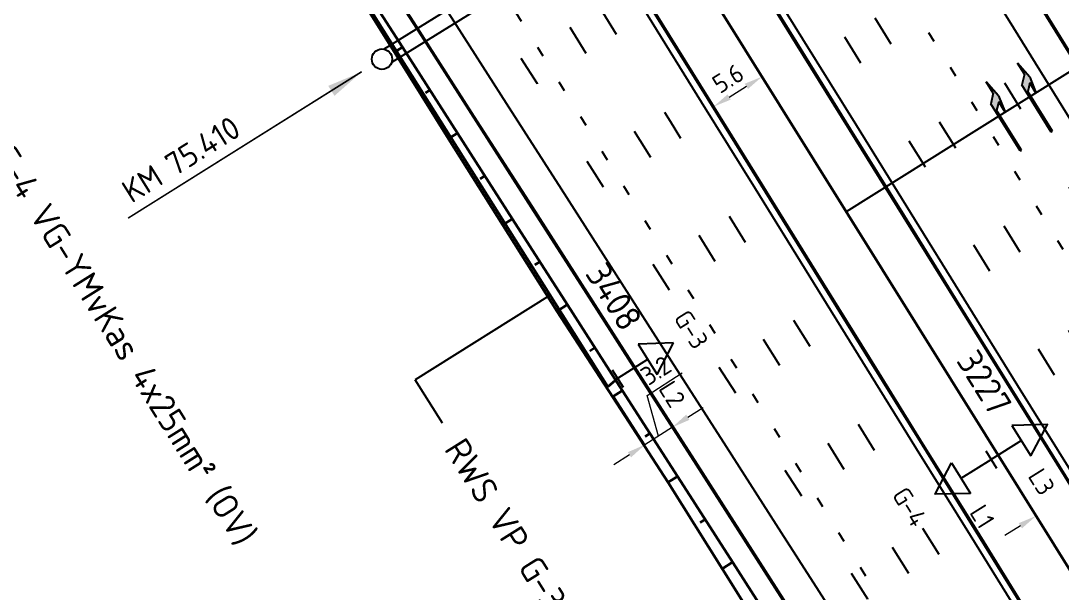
# Model space of a CAD drawing. Header units: metres. Extents: x 134219 to 139080, y 438661 to 444352.
# Drawn here: x 135861.6 to 135963.8, y 442320.1 to 442376.2 of the extents above; entities that cross this region are included whole.
import ezdxf
from ezdxf.enums import TextEntityAlignment as Align

# ---------------------------------------------------------------- set-up
doc = ezdxf.new("R2010")
doc.units = ezdxf.units.M
doc.linetypes.add('13strp', pattern=[4, 1, -3])
doc.linetypes.add('39strp', pattern=[12, 3, -9])
doc.layers.get('DEFPOINTS').update_dxf_attribs({"color": 193})
for name, color, linetype, lineweight in [('N-WE-AM-AANPIJLING-G', 7, 'Continuous', 18), ('N-WE-KL-ET_LS_OV_ARMATUUR-S', 7, 'Continuous', 25), ('N-WE-KL-ET_LS_OV_ARMATUUR-T18', 1, 'Continuous', 25), ('N-WE-KL-ET_LS_OV_KABEL-G', 10, 'KL-LS-OV-N', 35), ('N-WE-KL-ET_LS_OV_KABEL-M', 7, 'Continuous', 18), ('N-WE-KL-ET_LS_OV_KABEL-T25', 7, 'Continuous', 25), ('N-WE-VW-BEWEGWIJZERING_DRAAGCONSTRUCTIE_PORTAAL-S', 7, 'Continuous', 25), ('N-WE-VW-BEWEGWIJZERING_DRAAGCONSTRUCTIE_PORTAAL_POER-S', 7, 'Continuous', 25), ('Utd-ondergr-nw', 8, '13strp', 35)]:
    doc.layers.add(name, color=color, linetype=linetype, lineweight=lineweight)
doc.layers.add('N-WE-KL-ET_LS_OV_ARMATUUR-T25', color=2, linetype='Continuous')
doc.layers.add('Utd-weg-nw', color=8, linetype='Continuous')
doc.styles.add('ISO18', font='NLCS-ISO.ttf')
doc.styles.add('ISO25', font='NLCS-ISO.ttf')
doc.styles.add('NLCS-ISO', font='NLCS-ISO.ttf')
doc.styles.add('NLCS_18', font='NLCS-ISO.ttf', dxfattribs={"height": 1.8})
doc.styles.add('NLCS_25', font='NLCS-ISO.ttf', dxfattribs={"height": 2.5})
doc.linetypes.add('KL-LS-OV-N', pattern='A,4,-1,[103,NLCS.SHX,S=0.75,R=0,X=0,Y=0],-1,4,-1.5,["0V",Standard,S=1,R=0,X=0,Y=-0.5],-3', length=14.5)
doc.dimstyles.new('NLCS_t18_pijl_Dimension_l3_h1', dxfattribs={"dimtxt": 1.8, "dimasz": 1.8, "dimexe": 2, "dimexo": 2, "dimgap": 0.7, "dimtad": 1, "dimdec": 1, "dimzin": 0, "dimdsep": 46, "dimtxsty": 'NLCS_18', "dimcen": 2.5, "dimdle": 2, "dimclrd": 256, "dimclre": 256, "dimclrt": 256, "dimadec": 1, "dimazin": 0, "dimtfac": 1, "dimtdec": 1, "dimtofl": 0, "dimtmove": 1, "dimatfit": 0, "dimfxl": 0, "dimtolj": 1, "dimtzin": 0, "dimlwd": 18, "dimlwe": 18, "dimarcsym": 0})
doc.dimstyles.new('UTD', dxfattribs={"dimtxt": 1.8, "dimasz": 1.8, "dimexe": 0, "dimexo": 0, "dimgap": 0.5, "dimtad": 1, "dimdec": 1, "dimzin": 1, "dimdsep": 46, "dimtxsty": 'ISO18', "dimcen": 2.5, "dimclrd": 256, "dimclre": 256, "dimclrt": 1, "dimadec": 0, "dimazin": 0, "dimtfac": 1, "dimtdec": 1, "dimtmove": 0, "dimatfit": 3, "dimfxl": 0, "dimlwd": -1, "dimlwe": -1, "dimarcsym": 0})

# ---------------------------------------------------------------- blocks, each defined once
blk = doc.blocks.new('SKL-ET_OV_ARMATUUR_HD_NATRIUM_2x250W-SO (1)')
for points in [[(-3.49, -1.76), (-6.49, 0), (-3.49, 1.76)], [(-3.49, 1.76), (-3.49, -1.76)], [(3.49, -1.76), (6.49, 0), (3.49, 1.76)], [(3.49, 1.76), (3.49, -1.76)], [(-3.49, 0), (0, 0)], [(0, 1), (0, -1)], [(3.49, 0), (0, 0)]]:
    blk.add_lwpolyline(points)
at = {"layer": 'N-WE-KL-ET_LS_OV_ARMATUUR-T18', "style": 'NLCS-ISO', "flags": 1}
for tag, p in [('TYPE_ARMATUUR', (3.07, -6.82)), ('VERMOGEN_LAMP', (3.07, -10.61)), ('SPIEGELSTAND', (3.07, -14.39)), ('HOOGTE_LICHTMAST', (3.07, -18.17)), ('UITLEGGERHOEK', (3.07, -21.96)), ('TYPE_LICHTMAST', (3.07, -25.74)), ('BOTSVRIENDELIJK', (3.07, -29.53)), ('POSITIE_LICHTMAST', (3.07, -33.31)), ('KABELAANSLUITNG', (3.07, -37.1)), ('VOEDINGSPUNT', (3.07, -48.45))]:
    blk.add_attdef(tag, p, '', height=1.8, dxfattribs=at)
at = {"layer": 'N-WE-KL-ET_LS_OV_ARMATUUR-T18', "style": 'NLCS-ISO'}
for tag, p in [('FASE-AANSLUITING_1', (3.07, -40.88)), ('FASE-AANSLUITING_2', (3.07, -44.67)), ('GROEPSNUMMER', (3.07, -52.24))]:
    blk.add_attdef(tag, p, '', height=1.8, dxfattribs=at)
at = {"layer": 'N-WE-KL-ET_LS_OV_ARMATUUR-T25', "style": 'NLCS-ISO'}
for tag, p in [('MASTNUMMER', (3.07, 7.39)), ('TYPE_SYMBOOL', (3.07, 3.61))]:
    blk.add_attdef(tag, p, '', height=2.5, dxfattribs=at)
blk = doc.blocks.new('SVW-BEWEGWIJZERING_DRAAGCONSTRCUTIE_PORTAAL_SIGNALERING (A2 75.410 HRR)')
for points in [[(0.17, 0.99), (24.77, 16.2)], [(0.96, -0.29), (25.56, 14.92)]]:
    blk.add_lwpolyline(points)
blk = doc.blocks.new('SKL-ET_OV_ARMATUUR_HD_NATRIUM_1x250W-SO (3)')
for p, q in [((6.49, 0), (3.49, 1.76)), ((3.49, -1.76), (6.49, 0))]:
    blk.add_line(p, q)
for points in [[(3.49, 1.76), (3.49, -1.76)], [(0, 1), (0, -1)], [(3.49, 0), (0, 0)]]:
    blk.add_lwpolyline(points)
at = {"layer": 'N-WE-KL-ET_LS_OV_ARMATUUR-T18', "style": 'ISO18', "flags": 1}
for tag, p in [('TYPE_ARMATUUR', (3.07, -6.82)), ('VERMOGEN_LAMP', (3.07, -10.61)), ('SPIEGELSTAND', (3.07, -14.39)), ('HOOGTE_LICHTMAST', (3.07, -18.17)), ('UITLEGGERHOEK', (3.07, -21.96)), ('TYPE_LICHTMAST', (3.07, -25.74)), ('BOTSVRIENDELIJK', (3.07, -29.53)), ('POSITIE_LICHTMAST', (3.07, -33.31)), ('KABELAANSLUITNG', (3.07, -37.1)), ('VOEDINGSPUNT', (3.07, -44.67))]:
    blk.add_attdef(tag, p, '', height=1.8, dxfattribs=at)
at = {"layer": 'N-WE-KL-ET_LS_OV_ARMATUUR-T18', "style": 'ISO18'}
for tag, p in [('FASE-AANSLUITING_1', (3.07, -40.88)), ('GROEPSNUMMER', (3.07, -48.45))]:
    blk.add_attdef(tag, p, '', height=1.8, dxfattribs=at)
at = {"layer": 'N-WE-KL-ET_LS_OV_ARMATUUR-T25', "style": 'ISO25'}
for tag, p in [('MASTNUMMER', (3.07, 7.39)), ('TYPE_SYMBOOL', (3.07, 3.61))]:
    blk.add_attdef(tag, p, '', height=2.5, dxfattribs=at)
blk = doc.blocks.new('SVW-BEWEGWIJZERING_DRAAGCONSTRUCTIE_PORTAAL-SO')
blk.add_circle((0, 0), 1)
at = {"layer": 'N-WE-KL-ET_LS_OV_ARMATUUR-T18', "style": 'ISO18', "flags": 1}
for tag, p in [('OMSCHRIJVING_LEGENDA', (9, -7.43)), ('CONSTRUCTIENUMMER', (9, -11.22)), ('LOCATIE', (9, -15)), ('LENGTE_PORTAAL', (9, -18.78)), ('TYPE_PORTAAL', (9, -22.57)), ('BPS-CODERING', (9, -26.35)), ('OVERIGE_OPMERKING(EN)_1', (9, -30.14)), ('OVERIGE_OPMERKING(EN)_2', (9, -33.92))]:
    blk.add_attdef(tag, p, '', height=1.8, dxfattribs=at)
blk = doc.blocks.new('SVW-BEWEGWIJZERING_DRAAGCONSTRUCTIE_PORTAAL_POER-SO')
blk.add_circle((0, 0), 1)
at = {"layer": 'N-WE-KL-ET_LS_OV_ARMATUUR-T18', "style": 'ISO18', "flags": 1}
for tag, p in [('OMSCHRIJVING_LEGENDA', (0, 28.56)), ('CONSTRUCTIENUMMER', (0, 24.77)), ('LOCATIE', (0, 20.99)), ('TYPE_POER', (0, 17.21)), ('POSITIE_POER', (0, 13.42)), ('OVERIGE_OPMERKING(EN)_1', (0, 9.64)), ('OVERIGE_OPMERKING(EN)_2', (0, 5.85))]:
    blk.add_attdef(tag, p, '', height=1.8, dxfattribs=at)
blk = doc.blocks.new('*D518')
at = {"layer": 'DEFPOINTS', "color": 0, "transparency": 16777216}
for p in [(135964.98, 442330.02), (135961.2, 442327.68), (135961.2, 442327.68)]:
    blk.add_point(p, dxfattribs=at)
at = {"layer": 'N-WE-KL-ET_LS_OV_KABEL-M', "lineweight": 18, "transparency": 16777216}
for p, q in [((135964.98, 442330.02), (135963.92, 442331.72)), ((135961.2, 442327.68), (135960.14, 442329.37))]:
    blk.add_line(p, q, dxfattribs=at)
at = {"layer": 'N-WE-KL-ET_LS_OV_KABEL-M', "linetype": 'Continuous', "lineweight": 18, "transparency": 16777216}
for p, q in [((135966.51, 442330.97), (135968.04, 442331.92)), ((135959.67, 442326.73), (135958.14, 442325.78))]:
    blk.add_line(p, q, dxfattribs=at)
at = {"layer": 'N-WE-KL-ET_LS_OV_KABEL-M', "transparency": 16777216}
for points in [[(135966.35, 442331.23), (135966.67, 442330.72), (135964.98, 442330.02)], [(135959.51, 442326.98), (135959.83, 442326.47), (135961.2, 442327.68)]]:
    blk.add_solid(points, dxfattribs=at)
at = {"layer": 'N-WE-KL-ET_LS_OV_KABEL-M', "transparency": 16777216, "insert": (135968.84, 442334.3), "char_height": 1.8, "attachment_point": 5, "rotation": 31.8363, "style": 'NLCS_18'}
blk.add_mtext('\\A1;4.4', dxfattribs=at)
blk = doc.blocks.new('*D209')
at = {"layer": 'DEFPOINTS', "color": 0, "transparency": 16777216}
for p in [(135934.32, 442370.74), (135934.32, 442370.74), (135929.56, 442367.8)]:
    blk.add_point(p, dxfattribs=at)
at = {"layer": 'N-WE-KL-ET_LS_OV_KABEL-M', "lineweight": 18, "transparency": 16777216}
for p, q in [((135934.32, 442370.74), (135933.27, 442372.44)), ((135929.56, 442367.8), (135928.51, 442369.5))]:
    blk.add_line(p, q, dxfattribs=at)
at = {"layer": 'N-WE-KL-ET_LS_OV_KABEL-M', "linetype": 'Continuous', "lineweight": 18, "transparency": 16777216}
blk.add_line((135931.09, 442368.75), (135932.79, 442369.8), dxfattribs=at)
at = {"layer": 'N-WE-KL-ET_LS_OV_KABEL-M', "transparency": 16777216}
for points in [[(135932.63, 442370.05), (135932.95, 442369.54), (135934.32, 442370.74)], [(135930.94, 442369), (135931.25, 442368.49), (135929.56, 442367.8)]]:
    blk.add_solid(points, dxfattribs=at)
at = {"layer": 'N-WE-KL-ET_LS_OV_KABEL-M', "transparency": 16777216, "insert": (135930.99, 442370.57), "char_height": 1.8, "attachment_point": 5, "rotation": 31.7364, "style": 'NLCS_18'}
blk.add_mtext('\\A1;5.6', dxfattribs=at)
blk = doc.blocks.new('*D230')
at = {"layer": 'DEFPOINTS', "color": 0, "transparency": 16777216}
for p in [(135925.53, 442336.38), (135922.83, 442334.66), (135922.83, 442334.66)]:
    blk.add_point(p, dxfattribs=at)
at = {"layer": 'N-WE-KL-ET_LS_OV_KABEL-M', "linetype": 'Continuous', "lineweight": 18, "transparency": 16777216}
for p, q in [((135923.04, 442339.49), (135926.49, 442341.7)), ((135924.18, 442335.52), (135923.04, 442339.49)), ((135927.04, 442337.36), (135928.56, 442338.33)), ((135925.53, 442336.38), (135922.83, 442334.66)), ((135921.32, 442333.69), (135919.8, 442332.71))]:
    blk.add_line(p, q, dxfattribs=at)
at = {"layer": 'N-WE-KL-ET_LS_OV_KABEL-M', "lineweight": 18, "transparency": 16777216}
for p, q in [((135925.53, 442336.38), (135924.45, 442338.07)), ((135922.83, 442334.66), (135921.75, 442336.34))]:
    blk.add_line(p, q, dxfattribs=at)
at = {"layer": 'N-WE-KL-ET_LS_OV_KABEL-M', "transparency": 16777216}
for points in [[(135926.88, 442337.61), (135927.2, 442337.1), (135925.53, 442336.38)], [(135921.16, 442333.94), (135921.48, 442333.43), (135922.83, 442334.66)]]:
    blk.add_solid(points, dxfattribs=at)
at = {"layer": 'N-WE-KL-ET_LS_OV_KABEL-M', "transparency": 16777216, "insert": (135923.91, 442341.94), "char_height": 1.8, "attachment_point": 5, "rotation": 32.6803, "style": 'NLCS_18'}
blk.add_mtext('\\A1;3.2', dxfattribs=at)
blk = doc.blocks.new('SAL-AM_KILOMETRERING-SO')
blk.add_lwpolyline([(-37, 0), (-28, 0), (-10, 0)])
at = {"style": 'ISO25'}
blk.add_text('KM', height=2.25, dxfattribs=at).set_placement((-36, 1))
blk.add_attdef('KM', (-31, 1), '', height=2.25, dxfattribs=at)
blk = doc.blocks.new('Dwm A2 aanvulling$0$pijlre_750')
blk.add_hatch(color=256).paths.add_polyline_path([(5.2, -0.38), (4, -0.38), (5.7, -0.68), (7.5, -0.38), (6.2, -0.38), (5.45, 0.37), (0, 0.37), (0, 0.23), (4.6, 0.23)])
for p, q in [((0, 0.37), (5.45, 0.37)), ((0, 0.37), (0, 0.23)), ((0, 0.23), (4.6, 0.23)), ((5.2, -0.38), (4.6, 0.23)), ((6.2, -0.38), (5.45, 0.37)), ((4, -0.38), (5.2, -0.38)), ((5.7, -0.68), (4, -0.38)), ((5.7, -0.68), (7.5, -0.38)), ((6.2, -0.38), (7.5, -0.38))]:
    blk.add_line(p, q)

msp = doc.modelspace()

# ---------------------------------------------------------------- linework, layer by layer
at = {"layer": 'N-WE-KL-ET_LS_OV_KABEL-G', "elevation": 1.81, "flags": 128}
msp.add_lwpolyline([(135028.79, 443628.21), (135029.43, 443628.5), (135031.21, 443626.78), (135031.77, 443626.04), (135031.72, 443624.46), (135052.28, 443604.28), (135079.83, 443576.7), (135079.68, 443576.86), (135107.02, 443546.27), (135128.47, 443521.4), (135135.83, 443512.88), (135160.14, 443483.99), (135177.3, 443462.48), (135198.67, 443435.94), (135200.35, 443433.58), (135206.96, 443425.68), (135215.59, 443414.76), (135229.59, 443396.5), (135246.51, 443374.99), (135246.49, 443375.01), (135294.88, 443312.89), (135333.29, 443263.09), (135371.73, 443213.18), (135406.65, 443167.97), (135427.92, 443140.4), (135453.98, 443108.38), (135454.93, 443105.99), (135457.2, 443102.6), (135480.28, 443072.39), (135496.14, 443052.17), (135531.45, 443005.87), (135550.73, 442980.13), (135566.75, 442957.09), (135582.35, 442934.84), (135591.75, 442921.24), (135600.66, 442908.47), (135623.1, 442873.1), (135810.94, 442567.72), (135811.57, 442566.24), (135890, 442440.49), (135917.51, 442397.79), (135918.36, 442396.37), (135921.31, 442391.57), (135924.12, 442387.09), (135993.39, 442276.1), (135998.09, 442268.15), (136009.98, 442249.34), (136029.66, 442217.44), (136035.64, 442207.92), (136051.53, 442183.81), (136063.88, 442163.96), (136083.42, 442134.87), (136087.68, 442128.39), (136098.45, 442110.21), (136094.16, 442107.28)], dxfattribs=at)
at = {"layer": 'N-WE-KL-ET_LS_OV_KABEL-G', "flags": 128}
msp.add_lwpolyline([(135920.16, 442341.16), (135919.19, 442340.33), (135890.91, 442385.27), (135864.11, 442426.73), (135835.32, 442471.35), (135806.93, 442516.02), (135778.89, 442560.21), (135749.46, 442604.31), (135688.97, 442692.85), (135658.23, 442735), (135645.16, 442753.13), (135616.2, 442790.31), (135569.7, 442852.51), (135568.73, 442853.96), (135568.72, 442853.96), (135556.53, 442870.34), (135541.94, 442887.77), (135535.96, 442894.27), (135510.86, 442922.28), (135499.68, 442932.52), (135460.26, 442969.03), (135441.8, 442984.21), (135435, 442989.22), (135425, 442995.68), (135418.79, 442999.03), (135417.79, 442999.51), (135418.18, 442999.51), (135411.42, 443000.81), (135410.52, 442999.01), (135409.7, 442997.39), (135406.46, 442999.39), (135411.35, 443008.29), (135374.57, 443035.92), (135373.93, 443035.52), (135373.15, 443035.54)], dxfattribs=at)
at = {"layer": 'N-WE-KL-ET_LS_OV_KABEL-M', "elevation": 0.36}
msp.add_lwpolyline([(135919.83, 442339.34), (135922.83, 442334.66)], dxfattribs=at)
at = {"layer": 'N-WE-KL-ET_LS_OV_KABEL-T25'}
for p, q in [((135981.74, 442382.01), (135942.58, 442357.5)), ((135913.54, 442349.31), (135900.31, 442341.03)), ((135902.96, 442336.79), (135900.31, 442341.03))]:
    msp.add_line(p, q, dxfattribs=at)
at = {"layer": 'Utd-ondergr-nw', "linetype": 'Continuous', "flags": 128}
for points in [[(135865.66, 442470.6), (135870.93, 442462.1), (135876.21, 442453.6), (135881.48, 442445.11), (135886.76, 442436.61), (135892.03, 442428.12), (135897.31, 442419.62), (135902.58, 442411.13), (135907.86, 442402.63), (135913.13, 442394.14), (135918.41, 442385.64), (135923.68, 442377.14), (135928.96, 442368.65), (135934.23, 442360.15), (135939.51, 442351.66), (135944.78, 442343.16), (135950.06, 442334.67), (135955.33, 442326.17), (135960.61, 442317.67)], [(135865.72, 442470.63), (135870.99, 442462.14), (135876.27, 442453.64), (135881.54, 442445.15), (135886.82, 442436.65), (135892.09, 442428.15), (135897.37, 442419.66), (135902.64, 442411.16), (135907.92, 442402.67), (135913.19, 442394.17), (135918.47, 442385.68), (135923.74, 442377.18), (135929.01, 442368.69), (135934.29, 442360.19), (135939.56, 442351.69), (135944.84, 442343.2), (135950.11, 442334.7), (135955.39, 442326.21), (135960.66, 442317.71)], [(135903.84, 442470.75), (135909.1, 442462.25), (135914.37, 442453.76), (135918.5, 442447.09), (135919.64, 442445.26), (135924.92, 442436.77), (135930.19, 442428.27), (135935.47, 442419.77), (135940.74, 442411.28), (135946.02, 442402.78), (135951.29, 442394.29), (135956.57, 442385.79), (135961.84, 442377.3), (135967.12, 442368.8), (135972.39, 442360.31), (135977.67, 442351.81), (135982.94, 442343.31), (135988.22, 442334.82), (135993.49, 442326.32), (135998.77, 442317.83)], [(135903.9, 442470.79), (135909.16, 442462.29), (135914.43, 442453.79), (135918.56, 442447.13), (135919.7, 442445.3), (135924.98, 442436.8), (135930.25, 442428.31), (135935.53, 442419.81), (135940.8, 442411.32), (135946.08, 442402.82), (135951.35, 442394.32), (135956.63, 442385.83), (135961.9, 442377.33), (135967.18, 442368.84), (135972.45, 442360.34), (135977.73, 442351.85), (135983, 442343.35), (135988.28, 442334.86), (135993.55, 442326.36), (135998.83, 442317.86)], [(135879.62, 442467.5), (135884.9, 442459), (135890.17, 442450.5), (135895.45, 442442.01), (135900.72, 442433.51), (135906, 442425.02), (135911.27, 442416.52), (135916.55, 442408.03), (135921.82, 442399.53), (135927.1, 442391.04), (135932.37, 442382.54), (135937.65, 442374.04), (135942.92, 442365.55), (135948.2, 442357.05), (135953.47, 442348.56), (135958.75, 442340.06), (135964.02, 442331.57), (135969.3, 442323.07), (135974.57, 442314.58)], [(135879.68, 442467.53), (135884.96, 442459.04), (135890.23, 442450.54), (135895.51, 442442.05), (135900.78, 442433.55), (135906.06, 442425.06), (135911.33, 442416.56), (135916.61, 442408.06), (135921.88, 442399.57), (135927.16, 442391.07), (135932.43, 442382.58), (135937.71, 442374.08), (135942.98, 442365.59), (135948.26, 442357.09), (135953.53, 442348.59), (135958.81, 442340.1), (135964.08, 442331.6), (135969.36, 442323.11), (135974.63, 442314.61)], [(135857.7, 442442.11), (135863.1, 442433.7), (135868.5, 442425.28), (135873.9, 442416.86), (135879.3, 442408.44), (135884.7, 442400.02), (135890.1, 442391.61), (135895.5, 442383.19), (135900.9, 442374.77), (135906.3, 442366.35), (135911.7, 442357.93), (135917.1, 442349.52), (135922.5, 442341.1), (135927.9, 442332.68), (135933.3, 442324.26), (135938.7, 442315.85)], [(135857.76, 442442.15), (135863.16, 442433.73), (135868.56, 442425.31), (135873.96, 442416.9), (135879.36, 442408.48), (135884.76, 442400.06), (135890.16, 442391.64), (135895.56, 442383.23), (135900.96, 442374.81), (135906.36, 442366.39), (135911.76, 442357.97), (135917.16, 442349.55), (135922.56, 442341.14), (135927.96, 442332.72), (135933.36, 442324.3), (135938.76, 442315.88)], [(135861.25, 442432.55), (135866.65, 442424.13), (135872.05, 442415.71), (135877.45, 442407.29), (135882.85, 442398.87), (135888.25, 442390.46), (135893.65, 442382.04), (135899.05, 442373.62), (135904.45, 442365.2), (135909.85, 442356.78), (135915.25, 442348.37), (135920.65, 442339.95), (135926.05, 442331.53), (135931.45, 442323.11), (135936.85, 442314.7)], [(135860.2, 442431.89), (135865.61, 442423.49), (135871.03, 442415.08), (135876.52, 442406.72), (135882.03, 442398.36), (135887.53, 442390.01), (135892.98, 442381.63), (135898.28, 442373.14), (135903.55, 442364.65), (135908.9, 442356.19), (135914.24, 442347.74), (135919.67, 442339.34), (135925.12, 442330.96), (135930.43, 442322.48), (135935.74, 442314.01)], [(135898.27, 442373.16), (135899.04, 442373.64)], [(135901.32, 442369.17), (135901.74, 442369.43)], [(135903.54, 442364.66), (135904.44, 442365.22)], [(135906.67, 442360.73), (135907.13, 442361.02)], [(135908.89, 442356.21), (135909.83, 442356.81)], [(135912.05, 442352.29), (135912.53, 442352.6)], [(135914.23, 442347.76), (135915.23, 442348.4)], [(135917.43, 442343.88), (135917.93, 442344.19)], [(135919.65, 442339.36), (135920.62, 442339.99)], [(135922.85, 442335.47), (135923.32, 442335.78)], [(135925.11, 442330.98), (135926.03, 442331.56)], [(135928.25, 442327.04), (135928.73, 442327.35)], [(135930.42, 442322.5), (135931.43, 442323.14)]]:
    msp.add_lwpolyline(points, dxfattribs=at)
at = {"layer": 'Utd-weg-nw', "linetype": '39strp', "flags": 128}
for points in [[(135882.33, 442492.6), (135887.45, 442484.16), (135892.68, 442475.63), (135897.93, 442467.1), (135903.19, 442458.59), (135908.46, 442450.09), (135912.6, 442443.43), (135913.74, 442441.59), (135919.01, 442433.1), (135924.29, 442424.6), (135929.56, 442416.11), (135934.84, 442407.61), (135940.11, 442399.12), (135945.39, 442390.62), (135950.66, 442382.13), (135955.94, 442373.63), (135961.21, 442365.13), (135966.49, 442356.64), (135971.76, 442348.14), (135977.04, 442339.65), (135982.31, 442331.15), (135987.59, 442322.66), (135992.86, 442314.16), (135998.14, 442305.67), (136003.41, 442297.17), (136008.69, 442288.67), (136013.96, 442280.18), (136019.24, 442271.68), (136024.51, 442263.19), (136029.79, 442254.69), (136035.06, 442246.2), (136040.34, 442237.7), (136045.61, 442229.21), (136050.89, 442220.71), (136056.16, 442212.21), (136061.44, 442203.72), (136066.71, 442195.22), (136071.99, 442186.73), (136077.26, 442178.23), (136082.54, 442169.74), (136087.81, 442161.24), (136093.08, 442152.74), (136098.36, 442144.25), (136103.63, 442135.75), (136108.91, 442127.26), (136114.18, 442118.76), (136119.46, 442110.27)], [(135875.76, 442488.64), (135881.03, 442480.14), (135886.31, 442471.65), (135891.58, 442463.15), (135896.86, 442454.66), (135902.13, 442446.16), (135907.41, 442437.67), (135912.68, 442429.17), (135917.96, 442420.67), (135923.23, 442412.18), (135928.51, 442403.68), (135933.78, 442395.19), (135939.06, 442386.69), (135944.33, 442378.2), (135949.61, 442369.7), (135954.88, 442361.2), (135960.16, 442352.71), (135965.43, 442344.21), (135970.71, 442335.72), (135975.98, 442327.22), (135981.26, 442318.73), (135986.53, 442310.23), (135991.81, 442301.74), (135997.08, 442293.24), (136002.36, 442284.74), (136007.63, 442276.25), (136012.91, 442267.75), (136018.18, 442259.26), (136023.46, 442250.76), (136028.73, 442242.27), (136034.01, 442233.77), (136039.28, 442225.28), (136044.56, 442216.78), (136049.83, 442208.28), (136055.11, 442199.79), (136060.38, 442191.29), (136065.66, 442182.8), (136070.93, 442174.3), (136076.21, 442165.81), (136081.48, 442157.31), (136086.76, 442148.81), (136092.03, 442140.32), (136097.31, 442131.82), (136102.58, 442123.33), (136107.86, 442114.83), (136113.13, 442106.34), (136118.41, 442097.84), (136123.68, 442089.35), (136127.13, 442083.8)], [(135872.78, 442486.79), (135878.06, 442478.3), (135883.33, 442469.8), (135888.61, 442461.31), (135893.88, 442452.81), (135899.16, 442444.31), (135904.43, 442435.82), (135909.71, 442427.32), (135914.98, 442418.83), (135920.26, 442410.33), (135925.53, 442401.84), (135930.81, 442393.34), (135936.08, 442384.85), (135941.36, 442376.35), (135946.63, 442367.85), (135951.91, 442359.36), (135957.18, 442350.86), (135962.46, 442342.37), (135967.73, 442333.87), (135973.01, 442325.38), (135978.28, 442316.88), (135983.56, 442308.38), (135988.83, 442299.89), (135994.11, 442291.39), (135999.38, 442282.9), (136004.66, 442274.4), (136009.93, 442265.91), (136015.21, 442257.41), (136020.48, 442248.92), (136025.76, 442240.42), (136031.03, 442231.92), (136036.31, 442223.43), (136041.58, 442214.93), (136046.86, 442206.44), (136052.13, 442197.94), (136057.41, 442189.45), (136062.68, 442180.95), (136067.96, 442172.46), (136073.23, 442163.96), (136078.51, 442155.46), (136083.78, 442146.97), (136089.06, 442138.47), (136094.33, 442129.98), (136099.61, 442121.48), (136104.88, 442112.99), (136110.16, 442104.49), (136115.43, 442096), (136120.71, 442087.5), (136123.77, 442082.57)], [(135855.13, 442479.4), (135856.73, 442476.82), (135862, 442468.33), (135867.28, 442459.83), (135872.55, 442451.34), (135877.83, 442442.84), (135883.1, 442434.34), (135888.38, 442425.85), (135893.65, 442417.35), (135898.93, 442408.86), (135904.2, 442400.36), (135909.48, 442391.87), (135914.75, 442383.37), (135920.03, 442374.88), (135925.3, 442366.38), (135930.58, 442357.88), (135935.85, 442349.39), (135941.13, 442340.89), (135946.4, 442332.4), (135951.68, 442323.9), (135956.95, 442315.41), (135962.23, 442306.91), (135967.5, 442298.42), (135972.78, 442289.92), (135978.05, 442281.42), (135983.33, 442272.93), (135988.6, 442264.43), (135993.88, 442255.94), (135999.15, 442247.44), (136004.43, 442238.95), (136009.7, 442230.45), (136014.98, 442221.96), (136020.25, 442213.46), (136025.53, 442204.96), (136030.8, 442196.47), (136036.08, 442187.97), (136041.35, 442179.48), (136046.63, 442170.98), (136051.9, 442162.49), (136057.18, 442153.99), (136062.45, 442145.49), (136067.73, 442137), (136073, 442128.5), (136078.28, 442120.01), (136083.55, 442111.51), (136088.83, 442103.02), (136094.1, 442094.52), (136099.38, 442086.03), (136104.65, 442077.53), (136105.64, 442075.94)], [(135852.16, 442477.55), (135853.75, 442474.98), (135859.03, 442466.48), (135864.3, 442457.99), (135869.58, 442449.49), (135874.85, 442440.99), (135880.13, 442432.5), (135885.4, 442424), (135890.68, 442415.51), (135895.95, 442407.01), (135901.23, 442398.52), (135906.5, 442390.02), (135911.78, 442381.53), (135917.05, 442373.03), (135922.33, 442364.53), (135927.6, 442356.04), (135932.88, 442347.54), (135938.15, 442339.05), (135943.43, 442330.55), (135948.7, 442322.06), (135953.98, 442313.56), (135959.25, 442305.06), (135964.53, 442296.57), (135969.8, 442288.07), (135975.08, 442279.58), (135980.35, 442271.08), (135985.63, 442262.59), (135990.9, 442254.09), (135996.18, 442245.6), (136001.45, 442237.1), (136006.73, 442228.6), (136012, 442220.11), (136017.28, 442211.61), (136022.55, 442203.12), (136027.83, 442194.62), (136033.1, 442186.13), (136038.38, 442177.63), (136043.65, 442169.14), (136048.93, 442160.64), (136054.2, 442152.14), (136059.48, 442143.65), (136064.75, 442135.15), (136070.03, 442126.66), (136075.3, 442118.16), (136080.58, 442109.67), (136085.85, 442101.17), (136091.13, 442092.67), (136096.4, 442084.18), (136101.68, 442075.68), (136102.28, 442074.71)], [(135845.86, 442473.57), (135847.46, 442471.07), (135852.86, 442462.65), (135858.26, 442454.23), (135863.66, 442445.82), (135869.06, 442437.4), (135874.46, 442428.98), (135879.86, 442420.56), (135885.26, 442412.15), (135890.66, 442403.73), (135896.06, 442395.31), (135901.46, 442386.89), (135906.86, 442378.47), (135912.26, 442370.06), (135917.66, 442361.64), (135923.06, 442353.22), (135928.46, 442344.8), (135933.86, 442336.38), (135939.27, 442327.97), (135944.67, 442319.55), (135950.07, 442311.13), (135955.47, 442302.71), (135960.87, 442294.29), (135966.27, 442285.88), (135971.67, 442277.46), (135977.07, 442269.04), (135982.47, 442260.62), (135987.93, 442252.24), (135993.2, 442243.75), (135998.48, 442235.25), (136003.75, 442226.76), (136009.03, 442218.26), (136014.3, 442209.77), (136019.58, 442201.27), (136024.85, 442192.78), (136030.13, 442184.28), (136035.4, 442175.78), (136040.68, 442167.29), (136045.95, 442158.79), (136051.23, 442150.3), (136056.5, 442141.8), (136061.78, 442133.31), (136067.05, 442124.81), (136072.33, 442116.32), (136077.6, 442107.82), (136082.88, 442099.32), (136088.15, 442090.83), (136093.43, 442082.33), (136098.7, 442073.84), (136098.92, 442073.48)]]:
    msp.add_lwpolyline(points, dxfattribs=at)
at = {"layer": 'Utd-weg-nw', "linetype": '13strp', "flags": 128}
for points in [[(135878.92, 442490.6), (135884.2, 442482.11), (135889.47, 442473.61), (135894.75, 442465.12), (135900.02, 442456.62), (135905.3, 442448.13), (135910.57, 442439.63), (135915.85, 442431.13), (135921.12, 442422.64), (135926.4, 442414.14), (135931.67, 442405.65), (135936.95, 442397.15), (135942.22, 442388.66), (135947.5, 442380.16), (135952.77, 442371.67), (135958.05, 442363.17), (135963.32, 442354.67), (135968.6, 442346.18), (135973.87, 442337.68), (135979.15, 442329.19), (135984.42, 442320.69), (135989.7, 442312.2), (135994.97, 442303.7), (136000.25, 442295.2), (136005.52, 442286.71), (136010.8, 442278.21), (136016.07, 442269.72), (136021.35, 442261.22), (136026.62, 442252.73), (136031.9, 442244.23), (136037.17, 442235.74), (136042.45, 442227.24), (136047.72, 442218.74), (136053, 442210.25), (136058.27, 442201.75), (136063.55, 442193.26), (136068.82, 442184.76), (136074.1, 442176.27), (136079.37, 442167.77), (136084.65, 442159.28), (136089.92, 442150.78), (136095.2, 442142.28), (136100.47, 442133.79), (136105.75, 442125.29), (136111.02, 442116.8), (136116.29, 442108.3), (136121.57, 442099.81), (136126.84, 442091.31), (136130.7, 442085.1)], [(135848.99, 442475.59), (135850.59, 442473.01), (135855.87, 442464.52), (135861.14, 442456.02), (135866.41, 442447.52), (135871.69, 442439.03), (135876.96, 442430.53), (135882.24, 442422.04), (135887.51, 442413.54), (135892.79, 442405.05), (135898.06, 442396.55), (135903.34, 442388.06), (135908.61, 442379.56), (135913.89, 442371.06), (135919.16, 442362.57), (135924.44, 442354.07), (135929.71, 442345.58), (135934.99, 442337.08), (135940.26, 442328.59), (135945.54, 442320.09), (135950.81, 442311.6), (135956.09, 442303.1), (135961.36, 442294.6), (135966.64, 442286.11), (135971.91, 442277.61), (135977.19, 442269.12), (135982.46, 442260.62), (135987.74, 442252.13)]]:
    msp.add_lwpolyline(points, dxfattribs=at)
at = {"layer": 'Utd-weg-nw', "linetype": 'Continuous', "flags": 128}
for points in [[(135865.06, 442470.23), (135870.34, 442461.73), (135875.61, 442453.23), (135880.89, 442444.74), (135886.16, 442436.24), (135891.44, 442427.75), (135896.71, 442419.25), (135901.99, 442410.76), (135907.26, 442402.26), (135912.54, 442393.77), (135917.81, 442385.27), (135923.09, 442376.77), (135928.36, 442368.28), (135933.64, 442359.78), (135938.91, 442351.29), (135944.19, 442342.79), (135949.46, 442334.3), (135954.74, 442325.8), (135960.01, 442317.31)], [(135900.99, 442468.99), (135906.25, 442460.49), (135911.52, 442451.99), (135915.66, 442445.33), (135916.8, 442443.49), (135922.07, 442435), (135927.35, 442426.5), (135932.62, 442418.01), (135937.9, 442409.51), (135943.17, 442401.02), (135948.45, 442392.52), (135953.72, 442384.02), (135959, 442375.53), (135964.27, 442367.03), (135969.54, 442358.54), (135974.82, 442350.04), (135980.09, 442341.55), (135985.37, 442333.05), (135990.64, 442324.56), (135995.92, 442316.06)], [(135880.28, 442467.9), (135885.55, 442459.41), (135890.83, 442450.91), (135896.1, 442442.42), (135901.38, 442433.92), (135906.65, 442425.42), (135911.93, 442416.93), (135917.2, 442408.43), (135922.48, 442399.94), (135927.75, 442391.44), (135933.03, 442382.95), (135938.3, 442374.45), (135943.58, 442365.96), (135948.85, 442357.46), (135954.13, 442348.96), (135959.4, 442340.47), (135964.68, 442331.97), (135969.95, 442323.48), (135975.23, 442314.98)], [(135860.61, 442443.92), (135866.01, 442435.5), (135871.41, 442427.08), (135876.81, 442418.66), (135882.21, 442410.25), (135887.61, 442401.83), (135893.01, 442393.41), (135898.41, 442384.99), (135903.81, 442376.57), (135909.21, 442368.16), (135914.61, 442359.74), (135920.01, 442351.32), (135925.41, 442342.9), (135930.81, 442334.49), (135936.21, 442326.07), (135941.61, 442317.65)]]:
    msp.add_lwpolyline(points, dxfattribs=at)

# ---------------------------------------------------------------- block references
at = {"layer": 'N-WE-AM-AANPIJLING-G'}
ref = msp.add_blockref('SAL-AM_KILOMETRERING-SO', (135903.52, 442376.52), dxfattribs=dict(at, rotation=32.03792881487736))
ref.add_attrib('KM', '75.410', (135876.71, 442360.92), dxfattribs={"layer": 'N-WE-KL-ET_LS_OV_ARMATUUR-T25', "height": 2.25, "rotation": 32.0379, "style": 'ISO25'})
at = {"layer": 'N-WE-KL-ET_LS_OV_ARMATUUR-S'}
ref = msp.add_blockref('SKL-ET_OV_ARMATUUR_HD_NATRIUM_1x250W-SO (3)', (135920.16, 442341.16, 1.54), dxfattribs=dict(at, rotation=32.49475053003825))
ref.add_attrib('MASTNUMMER', '3408', (135916.91, 442351.44, 1.54), dxfattribs={"layer": 'N-WE-KL-ET_LS_OV_ARMATUUR-T25', "height": 2.5, "rotation": 302.0379, "style": 'ISO25'})
ref.add_attrib('FASE-AANSLUITING_1', 'L2', (135924.1, 442340.17, 1.54), dxfattribs={"layer": 'N-WE-KL-ET_LS_OV_ARMATUUR-T18', "height": 1.8, "rotation": 302.0379, "style": 'ISO18'})
ref.add_attrib('GROEPSNUMMER', 'G-3', (135925.6, 442347.1, 1.54), dxfattribs={"layer": 'N-WE-KL-ET_LS_OV_ARMATUUR-T18', "height": 1.8, "rotation": 302.0379, "style": 'ISO18'})
ref = msp.add_blockref('SKL-ET_OV_ARMATUUR_HD_NATRIUM_2x250W-SO (1)', (135956.81, 442333.23, 1.92), dxfattribs=dict(at, rotation=31.83625820211314))
ref.add_attrib('MASTNUMMER', '3227', (135953.32, 442342.89, 1.92), dxfattribs={"layer": 'N-WE-KL-ET_LS_OV_ARMATUUR-T25', "height": 2.5, "rotation": 302.0379, "style": 'ISO25'})
ref.add_attrib('FASE-AANSLUITING_1', 'L3', (135960.34, 442331.59, 1.92), dxfattribs={"layer": 'N-WE-KL-ET_LS_OV_ARMATUUR-T18', "height": 1.8, "rotation": 302.0379, "style": 'ISO18'})
ref.add_attrib('FASE-AANSLUITING_2', 'L1', (135954.61, 442328.03, 1.92), dxfattribs={"layer": 'N-WE-KL-ET_LS_OV_ARMATUUR-T18', "height": 1.8, "rotation": 302.0379, "style": 'ISO18'})
ref.add_attrib('GROEPSNUMMER', 'G-4', (135947.01, 442329.75, 1.92), dxfattribs={"layer": 'N-WE-KL-ET_LS_OV_ARMATUUR-T18', "height": 1.8, "rotation": 302.0379, "style": 'ISO18'})
at = {"layer": 'N-WE-VW-BEWEGWIJZERING_DRAAGCONSTRUCTIE_PORTAAL-S'}
msp.add_blockref('SVW-BEWEGWIJZERING_DRAAGCONSTRCUTIE_PORTAAL_SIGNALERING (A2 75.410 HRR)', (135897.04, 442372.46), dxfattribs=at)
at = {"layer": 'N-WE-VW-BEWEGWIJZERING_DRAAGCONSTRUCTIE_PORTAAL-S', "rotation": 107.0588396289041}
msp.add_blockref('SVW-BEWEGWIJZERING_DRAAGCONSTRUCTIE_PORTAAL-SO', (135897.04, 442372.46), dxfattribs=at)
at = {"layer": 'N-WE-VW-BEWEGWIJZERING_DRAAGCONSTRUCTIE_PORTAAL_POER-S', "rotation": 107.0588396289041}
msp.add_blockref('SVW-BEWEGWIJZERING_DRAAGCONSTRUCTIE_PORTAAL_POER-SO', (135897.04, 442372.46), dxfattribs=at)
at = {"layer": 'Utd-weg-nw', "linetype": 'Continuous', "rotation": 121.8350477341934}
for p in [(135963.01, 442365.51), (135959.96, 442363.66)]:
    msp.add_blockref('Dwm A2 aanvulling$0$pijlre_750', p, dxfattribs=at)

# ---------------------------------------------------------------- texts
at = {"layer": 'N-WE-KL-ET_LS_OV_KABEL-T25', "style": 'NLCS_25'}
for s, p in [('RWS VP G-4 VG-YMvKas 4x25mm² (OV)', (135852.46, 442375.37)), ('RWS VP G-3 VO-YMvKas 4x6mm² (OV)', (135904.13, 442334.91))]:
    msp.add_text(s, height=2.5, rotation=302.0379, dxfattribs=at).set_placement(p, align=Align.MIDDLE_LEFT)

# ---------------------------------------------------------------- dimensions: what is measured, and where the dimension line sits
at = {"layer": 'N-WE-KL-ET_LS_OV_KABEL-M'}
for base, p1, p2, angle, picture, middle in [((135934.32, 442370.74), (135929.56, 442367.8), (135934.32, 442370.74), 31.7364, '*D209', (135931.83, 442369.21)), ((135961.2, 442327.68), (135964.98, 442330.02), (135961.2, 442327.68), 211.8363, '*D518', (135969.69, 442332.94))]:
    dim = msp.add_linear_dim(base=base, p1=p1, p2=p2, angle=angle, dimstyle='NLCS_t18_pijl_Dimension_l3_h1', dxfattribs=at)
    dim.commit()
    dim.dimension.update_dxf_attribs({"geometry": picture, "text_midpoint": middle, "dimtype": 161})
dim = msp.add_aligned_dim(p1=(135925.53, 442336.38, 0.36), p2=(135922.83, 442334.66, 0.36), distance=0, dimstyle='NLCS_t18_pijl_Dimension_l3_h1', dxfattribs=at)
dim.commit()
dim.dimension.update_dxf_attribs({"geometry": '*D230', "text_midpoint": (135922.77, 442341.21, 0.36)})

# ---------------------------------------------------------------- leaders
at = {"layer": 'N-WE-AM-AANPIJLING-G'}
msp.add_leader([(135895.04, 442371.21), (135872.15, 442356.89)], dimstyle='UTD', override={"dimasz": 3.5, "dimfxl": 0}, dxfattribs=at)

doc.saveas('drawing.dxf')
